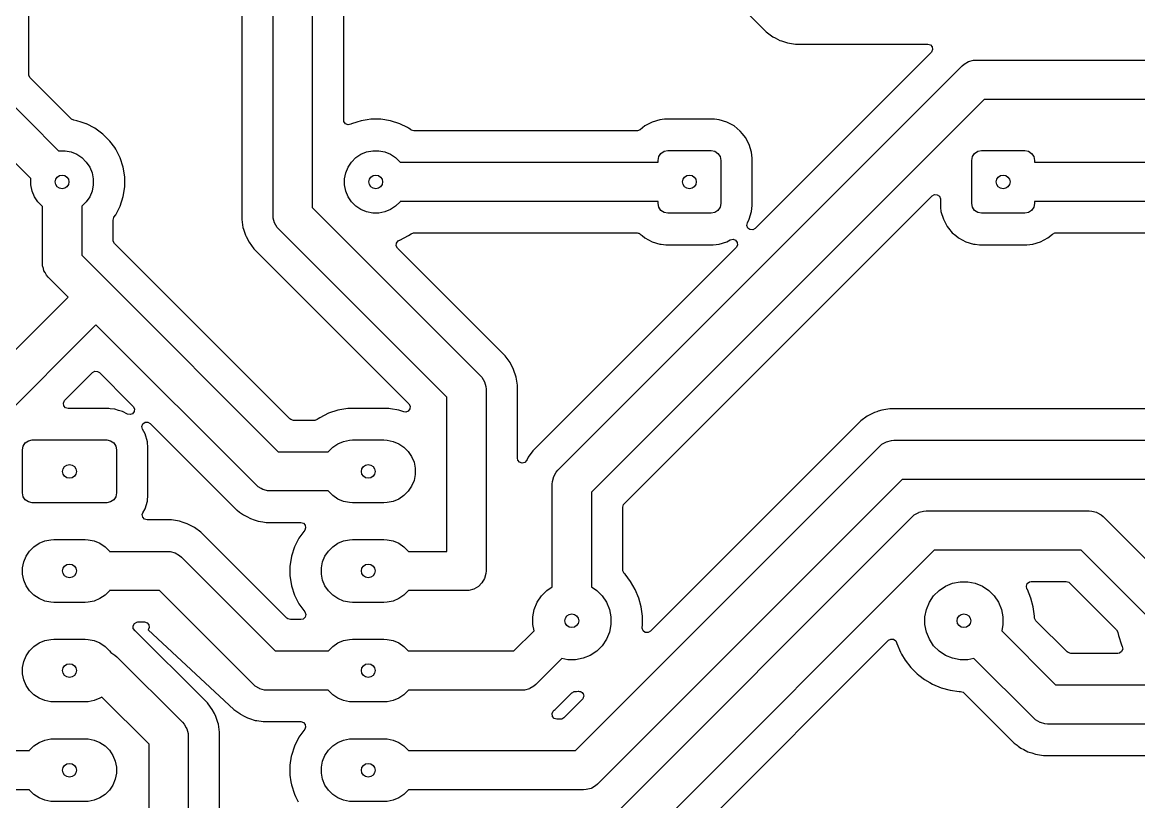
# Model space of a CAD drawing. Extents: x 20 to 124, y -124 to -20.
# Drawn here: x 42.49 to 70.96, y -62.6 to -42.73 of the extents above; entities that cross this region are included whole.
import ezdxf

# ---------------------------------------------------------------- set-up
doc = ezdxf.new("R2010")
doc.units = 0
doc.layers.add('BLACK', color=7, linetype='CONTINUOUS')
doc.layers.add('WHITE', color=7, linetype='CONTINUOUS')

msp = doc.modelspace()

# ---------------------------------------------------------------- linework, layer by layer
at = {"layer": 'BLACK', "linetype": 'CONTINUOUS'}
for p, q in [((48.8816, -47.6527), (48.8816, -39.6775)), ((49.8816, -39.6775), (49.8816, -47.445593)), ((48.0811, -40.602), (48.0811, -47.755051)), ((42.6524, -44.059353), (42.6524, -40.744258)), ((50.6821, -45.215608), (50.6821, -40.75939)), ((59.26859, -40.785275), (61.457781, -42.974466)), ((61.457781, -42.974466), (61.623389, -43.094787)), ((61.623389, -43.094787), (61.683206, -43.125265)), ((61.683206, -43.125265), (61.805781, -43.18772)), ((61.805781, -43.18772), (61.844603, -43.200334)), ((61.844603, -43.200334), (62.000465, -43.250977)), ((62.000465, -43.250977), (62.202648, -43.283)), ((65.666334, -43.494681), (61.175012, -47.986002)), ((62.202648, -43.283), (62.407352, -43.283)), ((62.407352, -43.283), (65.578653, -43.283)), ((65.578653, -43.283), (65.645692, -43.302685)), ((65.645692, -43.302685), (65.691447, -43.355489)), ((65.672366, -43.488203), (65.666334, -43.494681)), ((65.701391, -43.424647), (65.672366, -43.488203)), ((65.691447, -43.355489), (65.701391, -43.424647)), ((56.146447, -54.146647), (66.454347, -43.838747)), ((66.454347, -43.838747), (66.503503, -43.795638)), ((66.503503, -43.795638), (66.503519, -43.795623)), ((66.503519, -43.795623), (66.616558, -43.73036)), ((66.616558, -43.73036), (66.742637, -43.696577)), ((66.742637, -43.696577), (66.742652, -43.696577)), ((66.742652, -43.696577), (66.8079, -43.6923)), ((66.8079, -43.6923), (77.410894, -43.6923)), ((42.655234, -44.085711), (42.6524, -44.059353)), ((42.688719, -44.147034), (42.655234, -44.085711)), ((43.731408, -45.189723), (42.688719, -44.147034)), ((41.8519, -44.442294), (43.412721, -46.003115)), ((67.015006, -44.6923), (57, -54.707306)), ((77.618, -44.6923), (67.015006, -44.6923)), ((42.705615, -46.710221), (40.998347, -45.002953)), ((43.736555, -45.194585), (43.731408, -45.189723)), ((43.799689, -45.224515), (43.736555, -45.194585)), ((43.874783, -45.236409), (43.799689, -45.224515)), ((43.985144, -45.272268), (43.874783, -45.236409)), ((50.688728, -45.255606), (50.6821, -45.215608)), ((50.728985, -45.312712), (50.688728, -45.255606)), ((51.125214, -45.23641), (51.014856, -45.272268)), ((51.278076, -45.212199), (51.125214, -45.23641)), ((51.374038, -45.197), (51.278076, -45.212199)), ((51.625962, -45.197), (51.374038, -45.197)), ((51.874779, -45.236409), (51.625962, -45.197)), ((51.874785, -45.23641), (51.874779, -45.236409)), ((52.114383, -45.31426), (51.874785, -45.23641)), ((58.744067, -45.212199), (58.546043, -45.272269)), ((58.860298, -45.200751), (58.744067, -45.212199)), ((58.898392, -45.197), (58.860298, -45.200751)), ((60.101608, -45.197), (58.898392, -45.197)), ((60.136805, -45.200466), (60.101608, -45.197)), ((60.255934, -45.212199), (60.136805, -45.200466)), ((60.255934, -45.2122), (60.255932, -45.212199)), ((60.255932, -45.212199), (60.255934, -45.212199)), ((60.453954, -45.272268), (60.255934, -45.2122)), ((44.114379, -45.314259), (43.985144, -45.272268)), ((44.11438, -45.314259), (44.114379, -45.314259)), ((44.114381, -45.31426), (44.11438, -45.314259)), ((44.123099, -45.318702), (44.114381, -45.31426)), ((44.338845, -45.42863), (44.123099, -45.318702)), ((44.338847, -45.428631), (44.338845, -45.42863)), ((44.338848, -45.428632), (44.338847, -45.428631)), ((44.542649, -45.576701), (44.338848, -45.428632)), ((50.793725, -45.338989), (50.728985, -45.312712)), ((50.862395, -45.326093), (50.793725, -45.338989)), ((50.885616, -45.314261), (50.862395, -45.326093)), ((50.885618, -45.31426), (50.885616, -45.314261)), ((50.885621, -45.314259), (50.885618, -45.31426)), ((51.014856, -45.272268), (50.885621, -45.314259)), ((52.307339, -45.412577), (52.114383, -45.31426)), ((52.338845, -45.42863), (52.307339, -45.412577)), ((52.400362, -45.473324), (52.338845, -45.42863)), ((52.406199, -45.477315), (52.400362, -45.473324)), ((52.473238, -45.497), (52.406199, -45.477315)), ((58.164206, -45.497), (52.473238, -45.497)), ((58.178561, -45.496166), (58.164206, -45.497)), ((58.242871, -45.468853), (58.178561, -45.496166)), ((58.363546, -45.369817), (58.242871, -45.468853)), ((58.546043, -45.272269), (58.363546, -45.369817)), ((60.63645, -45.369815), (60.453954, -45.272268)), ((60.636453, -45.369817), (60.63645, -45.369815)), ((60.79641, -45.501089), (60.636452, -45.369817)), ((60.636452, -45.369817), (60.636453, -45.369817)), ((60.850759, -45.567315), (60.79641, -45.501089)), ((44.542654, -45.576705), (44.542649, -45.576701)), ((44.720794, -45.754845), (44.542654, -45.576705)), ((44.720798, -45.75485), (44.720794, -45.754845)), ((44.842585, -45.922477), (44.720798, -45.75485)), ((60.927685, -45.66105), (60.850759, -45.567315)), ((61.025232, -45.843546), (60.927685, -45.66105)), ((43.412721, -46.003115), (43.421586, -46.001352)), ((43.421586, -46.001352), (43.578414, -46.001352)), ((43.578414, -46.001352), (43.732228, -46.031948)), ((43.732228, -46.031948), (43.877117, -46.091963)), ((43.877117, -46.091963), (44.007515, -46.179092)), ((44.86887, -45.958655), (44.842585, -45.922477)), ((44.941747, -46.101684), (44.86887, -45.958655)), ((44.983239, -46.183116), (44.941747, -46.101684)), ((50.992485, -46.179092), (51.122883, -46.091963)), ((51.122883, -46.091963), (51.267772, -46.031948)), ((51.267772, -46.031948), (51.421586, -46.001352)), ((51.421586, -46.001352), (51.578414, -46.001352)), ((51.578414, -46.001352), (51.732228, -46.031948)), ((51.732228, -46.031948), (51.877117, -46.091963)), ((51.877117, -46.091963), (52.007515, -46.179092)), ((58.71903, -46.151829), (58.773223, -46.070723)), ((58.773223, -46.070723), (58.854329, -46.01653)), ((58.854329, -46.01653), (58.95, -45.9975)), ((58.95, -45.9975), (60.05, -45.9975)), ((60.05, -45.9975), (60.145671, -46.01653)), ((60.145671, -46.01653), (60.226777, -46.070723)), ((60.226777, -46.070723), (60.28097, -46.151829)), ((61.0853, -46.041566), (61.025232, -45.843546)), ((61.1005, -46.195892), (61.0853, -46.041566)), ((66.71903, -46.151829), (66.773223, -46.070723)), ((66.773223, -46.070723), (66.854329, -46.01653)), ((66.854329, -46.01653), (66.95, -45.9975)), ((66.95, -45.9975), (68.05, -45.9975)), ((68.05, -45.9975), (68.145671, -46.01653)), ((68.145671, -46.01653), (68.226777, -46.070723)), ((68.226777, -46.070723), (68.28097, -46.151829)), ((44.007515, -46.179092), (44.118408, -46.289985)), ((44.118408, -46.289985), (44.205537, -46.420383)), ((44.983239, -46.183118), (44.983239, -46.183116)), ((44.983241, -46.183121), (44.983239, -46.183118)), ((45.06109, -46.422715), (44.983241, -46.183121)), ((50.794463, -46.420383), (50.881592, -46.289985)), ((50.881592, -46.289985), (50.992485, -46.179092)), ((52.007515, -46.179092), (52.118408, -46.289985)), ((52.118408, -46.289985), (52.123429, -46.2975)), ((52.123429, -46.2975), (58.7, -46.2975)), ((58.7, -46.2475), (58.71903, -46.151829)), ((58.7, -46.2975), (58.7, -46.2475)), ((60.28097, -46.151829), (60.3, -46.2475)), ((60.3, -46.2475), (60.3, -47.3475)), ((61.1005, -47.399108), (61.1005, -46.195892)), ((66.7, -46.2475), (66.71903, -46.151829)), ((66.7, -47.3475), (66.7, -46.2475)), ((68.28097, -46.151829), (68.3, -46.2475)), ((68.3, -46.2475), (68.3, -46.2975)), ((68.3, -46.2975), (77.364294, -46.2975)), ((44.205537, -46.420383), (44.265552, -46.565272)), ((44.265552, -46.565272), (44.296148, -46.719086)), ((45.1005, -46.671538), (45.06109, -46.422715)), ((45.1005, -46.923462), (45.1005, -46.671538)), ((50.703852, -46.719086), (50.734448, -46.565272)), ((50.734448, -46.565272), (50.794463, -46.420383)), ((42.703852, -46.719086), (42.705615, -46.710221)), ((42.703852, -46.875914), (42.703852, -46.719086)), ((42.734448, -47.029728), (42.703852, -46.875914)), ((44.296148, -46.875914), (44.265552, -47.029728)), ((44.296148, -46.719086), (44.296148, -46.875914)), ((45.06109, -47.172285), (45.1005, -46.923462)), ((50.703852, -46.875914), (50.703852, -46.719086)), ((50.734448, -47.029728), (50.703852, -46.875914)), ((42.794463, -47.174617), (42.734448, -47.029728)), ((42.881592, -47.305015), (42.794463, -47.174617)), ((44.205537, -47.174617), (44.118408, -47.305015)), ((44.265552, -47.029728), (44.205537, -47.174617)), ((44.983241, -47.411879), (45.06109, -47.172285)), ((50.794463, -47.174617), (50.734448, -47.029728)), ((50.881592, -47.305015), (50.794463, -47.174617)), ((57.836819, -55.002566), (65.687819, -47.151566)), ((65.687819, -47.151566), (65.749142, -47.118081)), ((65.749142, -47.118081), (65.818834, -47.123065)), ((65.818834, -47.123065), (65.874767, -47.164937)), ((65.874767, -47.164937), (65.899184, -47.230401)), ((65.899184, -47.230401), (65.8995, -47.239247)), ((65.8995, -47.239247), (65.8995, -47.399108)), ((42.992485, -47.415908), (42.881592, -47.305015)), ((43, -47.420929), (42.992485, -47.415908)), ((43, -48.8692), (43, -47.420929)), ((44.007515, -47.415908), (44, -47.420929)), ((44, -47.420929), (44, -48.662076)), ((44.118408, -47.305015), (44.007515, -47.415908)), ((44.86887, -47.636345), (44.983241, -47.411879)), ((49.8816, -47.445593), (54.165254, -51.729247)), ((50.992485, -47.415908), (50.881592, -47.305015)), ((51.122883, -47.503037), (50.992485, -47.415908)), ((51.267772, -47.563052), (51.122883, -47.503037)), ((51.877117, -47.503037), (51.732228, -47.563052)), ((52.007515, -47.415908), (51.877117, -47.503037)), ((52.118408, -47.305015), (52.007515, -47.415908)), ((52.123429, -47.2975), (52.118408, -47.305015)), ((58.7, -47.2975), (52.123429, -47.2975)), ((58.7, -47.3475), (58.7, -47.2975)), ((58.71903, -47.443171), (58.7, -47.3475)), ((58.773223, -47.524277), (58.71903, -47.443171)), ((58.854329, -47.57847), (58.773223, -47.524277)), ((60.226777, -47.524277), (60.145671, -47.57847)), ((60.28097, -47.443171), (60.226777, -47.524277)), ((60.3, -47.3475), (60.28097, -47.443171)), ((61.0853, -47.553434), (61.1005, -47.399108)), ((65.8995, -47.399108), (65.904502, -47.449898)), ((65.904502, -47.449898), (65.914699, -47.553432)), ((66.71903, -47.443171), (66.7, -47.3475)), ((66.773223, -47.524277), (66.71903, -47.443171)), ((66.854329, -47.57847), (66.773223, -47.524277)), ((68.226777, -47.524277), (68.145671, -47.57847)), ((68.28097, -47.443171), (68.226777, -47.524277)), ((68.3, -47.3475), (68.28097, -47.443171)), ((77.5714, -47.2975), (68.3, -47.2975)), ((68.3, -47.2975), (68.3, -47.3475)), ((44.8005, -47.770737), (44.820185, -47.703698)), ((44.8005, -48.279104), (44.8005, -47.770737)), ((44.820185, -47.703698), (44.824168, -47.69787)), ((44.824168, -47.69787), (44.86887, -47.636345)), ((48.0811, -47.755051), (48.113122, -47.957233)), ((48.885877, -47.717947), (48.8816, -47.6527)), ((48.885877, -47.717963), (48.885877, -47.717947)), ((48.918542, -47.839869), (48.885877, -47.717963)), ((51.421586, -47.593648), (51.267772, -47.563052)), ((51.578414, -47.593648), (51.421586, -47.593648)), ((51.732228, -47.563052), (51.578414, -47.593648)), ((58.95, -47.5975), (58.854329, -47.57847)), ((60.05, -47.5975), (58.95, -47.5975)), ((60.145671, -47.57847), (60.05, -47.5975)), ((60.977972, -47.839869), (61.025232, -47.751454)), ((61.025232, -47.751454), (61.0853, -47.553434)), ((65.914699, -47.553432), (65.9147, -47.553434)), ((65.9147, -47.553434), (65.974768, -47.751454)), ((65.974768, -47.751454), (66.072315, -47.93395)), ((66.95, -47.5975), (66.854329, -47.57847)), ((68.05, -47.5975), (66.95, -47.5975)), ((68.145671, -47.57847), (68.05, -47.5975)), ((48.113122, -47.957233), (48.113123, -47.957235)), ((48.113123, -47.957235), (48.127902, -48.00272)), ((48.127902, -48.00272), (48.17638, -48.151919)), ((48.91966, -47.844042), (48.918542, -47.839869)), ((48.984923, -47.957081), (48.91966, -47.844042)), ((48.984938, -47.957096), (48.984923, -47.957081)), ((49.028047, -48.006253), (48.984938, -47.957096)), ((53.3117, -52.289906), (49.028047, -48.006253)), ((52.400353, -48.121681), (52.466158, -48.098202)), ((52.466158, -48.098202), (52.473238, -48.098)), ((52.473238, -48.098), (58.164206, -48.098)), ((58.164206, -48.098), (58.188023, -48.104993)), ((58.188023, -48.104993), (58.212679, -48.107867)), ((58.212679, -48.107867), (58.226681, -48.116345)), ((60.963647, -47.907167), (60.977972, -47.839869)), ((60.988064, -47.972631), (60.963647, -47.907167)), ((61.043997, -48.014503), (60.988064, -47.972631)), ((61.113689, -48.019487), (61.043997, -48.014503)), ((61.175012, -47.986002), (61.113689, -48.019487)), ((66.072315, -47.93395), (66.106969, -47.976177)), ((66.106969, -47.976177), (66.203589, -48.09391)), ((66.203589, -48.09391), (66.291882, -48.166369)), ((68.757129, -48.126147), (68.821439, -48.098834)), ((68.821439, -48.098834), (68.835794, -48.098)), ((68.835794, -48.098), (77.673751, -48.098)), ((44.803335, -48.305469), (44.8005, -48.279104)), ((44.836824, -48.36679), (44.803335, -48.305469)), ((45.052727, -48.582669), (44.836824, -48.36679)), ((48.17638, -48.151919), (48.194588, -48.187654)), ((48.194588, -48.187654), (48.269313, -48.334311)), ((48.269313, -48.334311), (48.389634, -48.499919)), ((52.023547, -48.427624), (52.028531, -48.357932)), ((52.028531, -48.357932), (52.070403, -48.301999)), ((52.070403, -48.301999), (52.106399, -48.283334)), ((52.106399, -48.283334), (52.109252, -48.282406)), ((52.109252, -48.282406), (52.114379, -48.280741)), ((52.114379, -48.280741), (52.338845, -48.16637)), ((52.338845, -48.16637), (52.400353, -48.121681)), ((58.226681, -48.116345), (58.231245, -48.117685)), ((58.231245, -48.117685), (58.242871, -48.126147)), ((58.242871, -48.126147), (58.291882, -48.166369)), ((58.291882, -48.166369), (58.36355, -48.225185)), ((58.36355, -48.225185), (58.546046, -48.322732)), ((58.546046, -48.322732), (58.744066, -48.3828)), ((58.744066, -48.3828), (58.744065, -48.3828)), ((58.744065, -48.3828), (58.782647, -48.3866)), ((58.782647, -48.3866), (58.898392, -48.398)), ((58.898392, -48.398), (58.898395, -48.398)), ((58.898395, -48.398), (60.101605, -48.398)), ((60.101605, -48.398), (60.101608, -48.398)), ((60.101608, -48.398), (60.255934, -48.3828)), ((60.255934, -48.3828), (60.453954, -48.322732)), ((60.453954, -48.322732), (60.542369, -48.275472)), ((60.542369, -48.275472), (60.610769, -48.261231)), ((60.610769, -48.261231), (60.676013, -48.28623)), ((60.676013, -48.28623), (60.717384, -48.342535)), ((60.717384, -48.342535), (60.721747, -48.412268)), ((66.291882, -48.166369), (66.36355, -48.225185)), ((66.36355, -48.225185), (66.546046, -48.322732)), ((66.546046, -48.322732), (66.744066, -48.3828)), ((66.744066, -48.3828), (66.744065, -48.3828)), ((66.744065, -48.3828), (66.782647, -48.3866)), ((66.782647, -48.3866), (66.898392, -48.398)), ((66.898392, -48.398), (66.898395, -48.398)), ((66.898395, -48.398), (68.101605, -48.398)), ((68.101605, -48.398), (68.101608, -48.398)), ((68.101608, -48.398), (68.255934, -48.3828)), ((68.255934, -48.3828), (68.453954, -48.322732)), ((68.453954, -48.322732), (68.63645, -48.225185)), ((68.63645, -48.225185), (68.757129, -48.126147)), ((44, -48.662076), (44.717333, -49.379326)), ((45.207525, -48.737449), (45.052727, -48.582669)), ((48.389634, -48.499919), (48.389636, -48.499921)), ((48.389636, -48.499921), (52.343699, -52.453984)), ((52.057032, -48.488947), (52.023547, -48.427624)), ((54.803666, -51.235581), (52.057032, -48.488947)), ((60.688502, -48.472512), (55.508036, -53.652978)), ((60.721747, -48.412268), (60.688502, -48.472512)), ((43.004278, -48.934463), (43, -48.8692)), ((43.00428, -48.934474), (43.004278, -48.934463)), ((43.004281, -48.934492), (43.00428, -48.934474)), ((43.02259, -49.002806), (43.004281, -48.934492)), ((45.207656, -48.73757), (45.207525, -48.737449)), ((45.20791, -48.737824), (45.207656, -48.73757)), ((45.207927, -48.73784), (45.20791, -48.737824)), ((45.211029, -48.740942), (45.207927, -48.73784)), ((45.21103, -48.740943), (45.211029, -48.740942)), ((45.288803, -48.818718), (45.21103, -48.740943)), ((45.355717, -48.885624), (45.288803, -48.818718)), ((45.355738, -48.885653), (45.355717, -48.885624)), ((45.355766, -48.885681), (45.355738, -48.885653)), ((45.355769, -48.885685), (45.355766, -48.885681)), ((45.35925, -48.889166), (45.355769, -48.885685)), ((49.310674, -52.84068), (45.35925, -48.889166)), ((43.03806, -49.060542), (43.02259, -49.002806)), ((43.038067, -49.060555), (43.03806, -49.060542)), ((43.038071, -49.060568), (43.038067, -49.060555)), ((43.066193, -49.10927), (43.038071, -49.060568)), ((43.103323, -49.173581), (43.066193, -49.10927)), ((43.103335, -49.173593), (43.103323, -49.173581)), ((43.103341, -49.173603), (43.103335, -49.173593)), ((43.146467, -49.222774), (43.103341, -49.173603)), ((43.656673, -49.73292), (43.146467, -49.222774)), ((44.717333, -49.379326), (44.717348, -49.379343)), ((44.717348, -49.379343), (44.717357, -49.379351)), ((44.717357, -49.379351), (49.015409, -53.6775)), ((40.791347, -52.598247), (43.656673, -49.73292)), ((44.363796, -50.440009), (41.6449, -53.158906)), ((48.454743, -54.531049), (44.363796, -50.440009)), ((54.923987, -51.40119), (54.803666, -51.235581)), ((55.016921, -51.583581), (54.923987, -51.40119)), ((43.570566, -52.365319), (44.276107, -51.659777)), ((44.276107, -51.659777), (44.33743, -51.626292)), ((44.33743, -51.626292), (44.407121, -51.631276)), ((44.407121, -51.631276), (44.45147, -51.659778)), ((44.45147, -51.659778), (45.227027, -52.435353)), ((54.165254, -51.729247), (54.208369, -51.778411)), ((54.208369, -51.778411), (54.208377, -51.778419)), ((54.208377, -51.778419), (54.27364, -51.891458)), ((55.016922, -51.583584), (55.016921, -51.583581)), ((55.080176, -51.778261), (55.016922, -51.583584)), ((55.080176, -51.778262), (55.080176, -51.778261)), ((55.080177, -51.778266), (55.080176, -51.778262)), ((55.112201, -51.980449), (55.080177, -51.778266)), ((54.27364, -51.891458), (54.27364, -51.891459)), ((54.27364, -51.891459), (54.307423, -52.017537)), ((54.307423, -52.017537), (54.307423, -52.017552)), ((54.307423, -52.017552), (54.3117, -52.0828)), ((54.3117, -52.0828), (54.3117, -56.7175)), ((55.112201, -51.98045), (55.112201, -51.980449)), ((55.112201, -52.190262), (55.112201, -51.98045)), ((43.535509, -52.435353), (43.564534, -52.371797)), ((43.564534, -52.371797), (43.570566, -52.365319)), ((53.3117, -56.2175), (53.3117, -52.289906)), ((55.1122, -52.190287), (55.112201, -52.190262)), ((55.1122, -53.842816), (55.1122, -52.190287)), ((43.545453, -52.504511), (43.535509, -52.435353)), ((43.591208, -52.557315), (43.545453, -52.504511)), ((43.658247, -52.577), (43.591208, -52.557315)), ((44.691605, -52.577), (43.658247, -52.577)), ((44.691608, -52.577), (44.691605, -52.577)), ((44.726805, -52.580466), (44.691608, -52.577)), ((44.845934, -52.592199), (44.726805, -52.580466)), ((44.845934, -52.5922), (44.845932, -52.592199)), ((44.845932, -52.592199), (44.845934, -52.592199)), ((44.942475, -52.621485), (44.845934, -52.5922)), ((45.043958, -52.652269), (44.942475, -52.621485)), ((45.166006, -52.717506), (45.043958, -52.652269)), ((45.227027, -52.435353), (45.312141, -52.520468)), ((45.34064, -52.651483), (45.298768, -52.707416)), ((45.312141, -52.520468), (45.345626, -52.581791)), ((45.345626, -52.581791), (45.34064, -52.651483)), ((50.535214, -52.61641), (50.295616, -52.69426)), ((50.733535, -52.584999), (50.535214, -52.61641)), ((50.784038, -52.577), (50.733535, -52.584999)), ((51.835962, -52.577), (50.784038, -52.577)), ((51.875107, -52.5832), (51.835962, -52.577)), ((52.084788, -52.61641), (51.875107, -52.5832)), ((52.2177, -52.659596), (52.084788, -52.61641)), ((52.264864, -52.665349), (52.2177, -52.659596)), ((52.330328, -52.640932), (52.264864, -52.665349)), ((52.3722, -52.584999), (52.330328, -52.640932)), ((52.343699, -52.453984), (52.377184, -52.515307)), ((52.377184, -52.515307), (52.3722, -52.584999)), ((64.279512, -52.657674), (64.215476, -52.678481)), ((64.312823, -52.646851), (64.279512, -52.657674)), ((64.410163, -52.615223), (64.312823, -52.64685)), ((64.312823, -52.64685), (64.312823, -52.646851)), ((64.555531, -52.592199), (64.410163, -52.615223)), ((64.612348, -52.5832), (64.555531, -52.592199)), ((64.817051, -52.5832), (64.612348, -52.5832)), ((78.998552, -52.5832), (64.817051, -52.5832)), ((45.233304, -52.731832), (45.166006, -52.717506)), ((45.298768, -52.707416), (45.233304, -52.731832)), ((45.560762, -52.967868), (45.617066, -52.926497)), ((45.617066, -52.926497), (45.6868, -52.922135)), ((45.6868, -52.922135), (45.747043, -52.95538)), ((49.331317, -52.857315), (49.310674, -52.84068)), ((49.398356, -52.877), (49.331317, -52.857315)), ((49.936762, -52.877), (49.398356, -52.877)), ((49.943842, -52.876798), (49.936762, -52.877)), ((50.009646, -52.853318), (49.943842, -52.876798)), ((50.032801, -52.836495), (50.009646, -52.853318)), ((50.071154, -52.80863), (50.032801, -52.836495)), ((50.295616, -52.69426), (50.071154, -52.80863)), ((63.867478, -52.891736), (58.50525, -58.253963)), ((64.033088, -52.771413), (63.867478, -52.891736)), ((64.137263, -52.718334), (64.033088, -52.771413)), ((64.215476, -52.678481), (64.137263, -52.718334)), ((45.535762, -53.033112), (45.560762, -52.967868)), ((45.550003, -53.101513), (45.535762, -53.033112)), ((45.615232, -53.223546), (45.550003, -53.101513)), ((45.6753, -53.421566), (45.615232, -53.223546)), ((45.747043, -52.95538), (47.189478, -54.397848)), ((42.50903, -53.531829), (42.563223, -53.450723)), ((42.563223, -53.450723), (42.644329, -53.39653)), ((42.644329, -53.39653), (42.74, -53.3775)), ((42.74, -53.3775), (44.64, -53.3775)), ((44.64, -53.3775), (44.735671, -53.39653)), ((44.735671, -53.39653), (44.816777, -53.450723)), ((44.816777, -53.450723), (44.87097, -53.531829)), ((45.6905, -53.575892), (45.6753, -53.421566)), ((50.402485, -53.559092), (50.532883, -53.471963)), ((50.532883, -53.471963), (50.677772, -53.411948)), ((50.677772, -53.411948), (50.831586, -53.381352)), ((50.831586, -53.381352), (50.91, -53.3775)), ((50.91, -53.3775), (51.71, -53.3775)), ((51.71, -53.3775), (51.788414, -53.381352)), ((51.788414, -53.381352), (51.942228, -53.411948)), ((51.942228, -53.411948), (52.087117, -53.471963)), ((52.087117, -53.471963), (52.217515, -53.559092)), ((64.361146, -53.530147), (64.41031, -53.487031)), ((64.41031, -53.487031), (64.410319, -53.487023)), ((64.410319, -53.487023), (64.523358, -53.42176)), ((64.523358, -53.42176), (64.524082, -53.421566)), ((64.524082, -53.421566), (64.649437, -53.387977)), ((64.649437, -53.387977), (64.649452, -53.387977)), ((64.649452, -53.387977), (64.7147, -53.3837)), ((64.7147, -53.3837), (78.8962, -53.3837)), ((42.49, -53.6275), (42.50903, -53.531829)), ((42.49, -54.7275), (42.49, -53.6275)), ((44.87097, -53.531829), (44.89, -53.6275)), ((44.89, -53.6275), (44.89, -54.7275)), ((45.6905, -54.779108), (45.6905, -53.575892)), ((49.015409, -53.6775), (50.286571, -53.6775)), ((50.286571, -53.6775), (50.291592, -53.669985)), ((50.291592, -53.669985), (50.402485, -53.559092)), ((52.217515, -53.559092), (52.328408, -53.669985)), ((52.328408, -53.669985), (52.415537, -53.800383)), ((52.415537, -53.800383), (52.475552, -53.945272)), ((55.508036, -53.652978), (55.387716, -53.818584)), ((56.593794, -61.2975), (64.361146, -53.530147)), ((52.475552, -53.945272), (52.506148, -54.099086)), ((55.121302, -53.889448), (55.1122, -53.842816)), ((55.164753, -53.944164), (55.121302, -53.889448)), ((55.230888, -53.966702), (55.164753, -53.944164)), ((55.298709, -53.949908), (55.230888, -53.966702)), ((55.346684, -53.899112), (55.298709, -53.949908)), ((55.360006, -53.872967), (55.346684, -53.899112)), ((55.360007, -53.872966), (55.360006, -53.872967)), ((55.387714, -53.818587), (55.360007, -53.872966)), ((55.387716, -53.818584), (55.387714, -53.818587)), ((52.506148, -54.255914), (52.475552, -54.409728)), ((52.506148, -54.099086), (52.506148, -54.255914)), ((56.004277, -54.434937), (56.03806, -54.308858)), ((56.03806, -54.308858), (56.103323, -54.195819)), ((56.103323, -54.195819), (56.103338, -54.195803)), ((56.103338, -54.195803), (56.146447, -54.146647)), ((47.189478, -54.397848), (47.794182, -55.002566)), ((48.503915, -54.574173), (48.454743, -54.531049)), ((48.503919, -54.574177), (48.503915, -54.574173)), ((48.578061, -54.616983), (48.503919, -54.574177)), ((48.616953, -54.639438), (48.578061, -54.616983)), ((48.616955, -54.639438), (48.616953, -54.639438)), ((48.616958, -54.63944), (48.616955, -54.639438)), ((48.653659, -54.649273), (48.616958, -54.63944)), ((48.743031, -54.673222), (48.653659, -54.649273)), ((52.415537, -54.554617), (52.328408, -54.685015)), ((52.475552, -54.409728), (52.415537, -54.554617)), ((56, -54.5002), (56.004277, -54.434952)), ((56, -57.124691), (56, -54.5002)), ((56.004277, -54.434952), (56.004277, -54.434937)), ((64.921807, -54.3837), (57.154453, -62.151053)), ((78.689094, -54.3837), (64.921807, -54.3837)), ((42.50903, -54.823171), (42.49, -54.7275)), ((42.563223, -54.904277), (42.50903, -54.823171)), ((42.644329, -54.95847), (42.563223, -54.904277)), ((44.816777, -54.904277), (44.735671, -54.95847)), ((44.87097, -54.823171), (44.816777, -54.904277)), ((44.89, -54.7275), (44.87097, -54.823171)), ((45.615232, -55.131454), (45.6753, -54.933434)), ((45.6753, -54.933434), (45.6905, -54.779108)), ((48.743037, -54.673222), (48.743031, -54.673222)), ((48.8083, -54.6775), (48.743037, -54.673222)), ((50.286571, -54.6775), (48.8083, -54.6775)), ((50.291592, -54.685015), (50.286571, -54.6775)), ((50.402485, -54.795908), (50.291592, -54.685015)), ((50.532883, -54.883037), (50.402485, -54.795908)), ((50.677772, -54.943052), (50.532883, -54.883037)), ((50.831586, -54.973648), (50.677772, -54.943052)), ((51.942228, -54.943052), (51.788414, -54.973648)), ((52.087117, -54.883037), (51.942228, -54.943052)), ((52.217515, -54.795908), (52.087117, -54.883037)), ((52.328408, -54.685015), (52.217515, -54.795908)), ((57, -54.707306), (57, -57.124691)), ((42.74, -54.9775), (42.644329, -54.95847)), ((44.64, -54.9775), (42.74, -54.9775)), ((44.735671, -54.95847), (44.64, -54.9775)), ((45.560128, -55.234547), (45.61523, -55.131458)), ((45.61523, -55.131457), (45.615232, -55.131454)), ((45.61523, -55.131458), (45.61523, -55.131457)), ((47.794182, -55.002566), (47.81633, -55.024714)), ((47.81633, -55.024714), (47.816334, -55.024719)), ((47.816334, -55.024719), (47.872426, -55.080811)), ((47.872426, -55.080811), (47.923068, -55.131454)), ((47.923068, -55.131454), (47.961076, -55.169463)), ((47.961076, -55.169463), (47.961092, -55.169477)), ((47.961092, -55.169477), (47.96142, -55.169713)), ((47.96142, -55.169713), (48.029126, -55.218904)), ((48.029126, -55.218904), (48.029127, -55.218904)), ((48.029127, -55.218904), (48.126677, -55.289779)), ((50.91, -54.9775), (50.831586, -54.973648)), ((51.71, -54.9775), (50.91, -54.9775)), ((51.788414, -54.973648), (51.71, -54.9775)), ((57.8005, -55.090247), (57.820185, -55.023208)), ((57.8005, -56.690346), (57.8005, -55.090247)), ((57.820185, -55.023208), (57.836819, -55.002566)), ((65.233719, -55.288723), (65.346758, -55.22346)), ((65.346758, -55.22346), (65.357734, -55.220519)), ((65.357734, -55.220519), (65.472837, -55.189677)), ((65.472837, -55.189677), (65.472852, -55.189677)), ((65.472852, -55.189677), (65.5381, -55.1854)), ((65.5381, -55.1854), (69.6979, -55.1854)), ((69.6979, -55.1854), (69.763148, -55.189677)), ((69.763148, -55.189677), (69.763163, -55.189677)), ((69.763163, -55.189677), (69.878266, -55.220519)), ((69.878266, -55.220519), (69.889242, -55.22346)), ((69.889242, -55.22346), (70.002281, -55.288723)), ((45.546748, -55.275353), (45.560128, -55.234547)), ((45.556692, -55.344511), (45.546748, -55.275353)), ((45.602447, -55.397315), (45.556692, -55.344511)), ((45.669486, -55.417), (45.602447, -55.397315)), ((46.294051, -55.417), (45.669486, -55.417)), ((46.294052, -55.417), (46.294051, -55.417)), ((46.34092, -55.424423), (46.294052, -55.417)), ((46.496232, -55.449022), (46.34092, -55.424423)), ((46.496235, -55.449023), (46.496232, -55.449022)), ((46.585413, -55.477999), (46.496235, -55.449023)), ((46.690919, -55.51228), (46.585413, -55.477999)), ((46.69092, -55.51228), (46.690919, -55.51228)), ((46.690921, -55.512281), (46.69092, -55.51228)), ((46.757821, -55.546368), (46.690921, -55.512281)), ((48.126677, -55.289779), (48.126679, -55.28978)), ((48.126679, -55.28978), (48.126682, -55.289782)), ((48.126682, -55.289782), (48.126694, -55.28979)), ((48.126694, -55.28979), (48.126871, -55.289879)), ((48.126871, -55.289879), (48.21034, -55.332408)), ((48.21034, -55.332408), (48.210342, -55.33241)), ((48.210342, -55.33241), (48.305276, -55.380783)), ((48.305276, -55.380783), (48.309068, -55.382715)), ((48.309068, -55.382715), (48.309072, -55.382716)), ((48.309072, -55.382716), (48.309077, -55.382717)), ((48.309077, -55.382717), (48.309081, -55.38272)), ((48.309081, -55.38272), (48.400642, -55.412469)), ((48.400642, -55.412469), (48.499904, -55.444723)), ((48.499904, -55.444723), (48.502509, -55.445666)), ((48.502509, -55.445666), (48.503293, -55.445901)), ((48.503293, -55.445901), (48.503761, -55.445975)), ((48.503761, -55.445975), (48.503766, -55.445977)), ((48.503766, -55.445977), (48.619313, -55.464278)), ((48.619313, -55.464278), (48.705934, -55.477999)), ((48.705934, -55.477999), (48.705941, -55.477999)), ((48.705941, -55.477999), (48.705948, -55.478)), ((48.705948, -55.478), (48.706392, -55.478)), ((48.706392, -55.478), (48.808285, -55.478)), ((48.808285, -55.478), (48.910637, -55.478001)), ((48.910637, -55.478001), (48.910643, -55.478)), ((48.910643, -55.478), (49.588858, -55.478)), ((49.588858, -55.478), (49.655897, -55.497685)), ((49.655897, -55.497685), (49.701652, -55.550489)), ((56.997847, -63.518547), (65.184546, -55.331847)), ((65.184546, -55.331847), (65.23371, -55.288731)), ((65.23371, -55.288731), (65.233719, -55.288723)), ((70.002281, -55.288723), (70.002296, -55.288738)), ((70.002296, -55.288738), (70.051453, -55.331847)), ((70.051453, -55.331847), (71.912721, -57.193115)), ((46.757824, -55.54637), (46.757821, -55.546368)), ((46.873311, -55.605213), (46.757824, -55.54637)), ((47.038919, -55.725534), (46.873311, -55.605213)), ((47.038921, -55.725536), (47.038919, -55.725534)), ((49.234066, -57.920681), (47.038921, -55.725536)), ((49.689176, -55.674885), (49.541132, -55.878651)), ((49.711596, -55.619647), (49.689176, -55.674885)), ((49.701652, -55.550489), (49.711596, -55.619647)), ((42.782485, -56.099092), (42.912883, -56.011963)), ((42.912883, -56.011963), (43.057772, -55.951948)), ((43.057772, -55.951948), (43.211586, -55.921352)), ((43.211586, -55.921352), (43.29, -55.9175)), ((43.29, -55.9175), (44.09, -55.9175)), ((44.09, -55.9175), (44.168414, -55.921352)), ((44.168414, -55.921352), (44.322228, -55.951948)), ((44.322228, -55.951948), (44.467117, -56.011963)), ((44.467117, -56.011963), (44.597515, -56.099092)), ((49.541132, -55.878651), (49.42676, -56.103116)), ((50.402485, -56.099092), (50.532883, -56.011963)), ((50.532883, -56.011963), (50.677772, -55.951948)), ((50.677772, -55.951948), (50.831586, -55.921352)), ((50.831586, -55.921352), (50.91, -55.9175)), ((50.91, -55.9175), (51.71, -55.9175)), ((51.71, -55.9175), (51.788414, -55.921352)), ((51.788414, -55.921352), (51.942228, -55.951948)), ((51.942228, -55.951948), (52.087117, -56.011963)), ((52.087117, -56.011963), (52.217515, -56.099092)), ((42.524448, -56.485272), (42.584463, -56.340383)), ((42.584463, -56.340383), (42.671592, -56.209985)), ((42.671592, -56.209985), (42.782485, -56.099092)), ((44.597515, -56.099092), (44.708408, -56.209985)), ((44.708408, -56.209985), (44.713429, -56.2175)), ((44.713429, -56.2175), (46.1917, -56.2175)), ((46.1917, -56.2175), (46.256948, -56.221777)), ((46.256948, -56.221777), (46.256963, -56.221777)), ((46.256963, -56.221777), (46.383042, -56.25556)), ((46.383042, -56.25556), (46.496081, -56.320823)), ((46.496081, -56.320823), (46.496096, -56.320838)), ((46.496096, -56.320838), (46.545253, -56.363947)), ((46.545253, -56.363947), (48.938807, -58.7575)), ((49.34891, -56.342714), (49.315913, -56.551049)), ((49.42676, -56.103116), (49.34891, -56.342714)), ((50.144448, -56.485272), (50.204463, -56.340383)), ((50.204463, -56.340383), (50.291592, -56.209985)), ((50.291592, -56.209985), (50.402485, -56.099092)), ((52.217515, -56.099092), (52.328408, -56.209985)), ((52.328408, -56.209985), (52.333429, -56.2175)), ((52.333429, -56.2175), (53.3117, -56.2175)), ((65.745207, -56.1854), (57.8514, -64.079206)), ((69.490794, -56.1854), (65.745207, -56.1854)), ((71.205615, -57.900221), (69.490794, -56.1854)), ((42.493852, -56.639086), (42.524448, -56.485272)), ((42.493852, -56.795914), (42.493852, -56.639086)), ((49.315913, -56.551049), (49.3095, -56.591538)), ((49.3095, -56.591538), (49.3095, -56.843462)), ((50.113852, -56.639086), (50.144448, -56.485272)), ((50.113852, -56.795914), (50.113852, -56.639086)), ((42.524448, -56.949728), (42.493852, -56.795914)), ((49.3095, -56.843462), (49.331925, -56.985045)), ((50.144448, -56.949728), (50.113852, -56.795914)), ((54.27364, -56.908842), (54.208377, -57.021881)), ((54.307422, -56.782763), (54.27364, -56.908842)), ((54.3117, -56.7175), (54.307422, -56.782763)), ((57.803334, -56.716704), (57.8005, -56.690346)), ((57.836819, -56.778027), (57.803334, -56.716704)), ((57.856587, -56.797795), (57.836819, -56.778027)), ((57.856592, -56.797801), (57.856587, -56.797795)), ((58.000273, -56.98505), (57.856592, -56.797801)), ((42.584463, -57.094617), (42.524448, -56.949728)), ((42.671592, -57.225015), (42.584463, -57.094617)), ((44.713429, -57.2175), (44.708408, -57.225015)), ((45.984594, -57.2175), (44.713429, -57.2175)), ((48.378146, -59.611053), (45.984594, -57.2175)), ((49.331925, -56.985045), (49.34891, -57.092285)), ((49.34891, -57.092285), (49.42676, -57.331883)), ((50.204463, -57.094617), (50.144448, -56.949728)), ((50.291592, -57.225015), (50.204463, -57.094617)), ((52.333429, -57.2175), (52.328408, -57.225015)), ((53.8117, -57.2175), (52.333429, -57.2175)), ((53.876963, -57.213222), (53.8117, -57.2175)), ((54.003042, -57.17944), (53.876963, -57.213222)), ((54.116081, -57.114177), (54.003042, -57.17944)), ((54.208377, -57.021881), (54.116081, -57.114177)), ((55.72699, -57.353107), (55.865607, -57.21449)), ((55.865607, -57.21449), (56, -57.124691)), ((57, -57.124691), (57.134393, -57.21449)), ((57.134393, -57.21449), (57.27301, -57.353107)), ((58.058495, -57.085894), (58.000273, -56.98505)), ((58.11828, -57.189443), (58.058495, -57.085894)), ((58.118282, -57.189447), (58.11828, -57.189443)), ((58.118284, -57.189451), (58.118282, -57.189447)), ((58.208606, -57.407507), (58.118284, -57.189451)), ((65.72699, -57.353107), (65.865607, -57.21449)), ((65.865607, -57.21449), (66.028603, -57.105579)), ((66.028603, -57.105579), (66.209715, -57.03056)), ((66.209715, -57.03056), (66.401983, -56.992315)), ((66.401983, -56.992315), (66.598017, -56.992315)), ((66.598017, -56.992315), (66.790285, -57.03056)), ((66.790285, -57.03056), (66.971397, -57.105579)), ((66.971397, -57.105579), (67.134393, -57.21449)), ((67.134393, -57.21449), (67.27301, -57.353107)), ((68.091678, -57.104), (68.114531, -57.037973)), ((68.108151, -57.1719), (68.091678, -57.104)), ((68.118279, -57.189443), (68.108151, -57.1719)), ((68.114531, -57.037973), (68.169452, -56.994782)), ((68.118284, -57.189451), (68.118279, -57.189443)), ((68.208606, -57.407507), (68.118284, -57.189451)), ((68.169452, -56.994782), (68.215538, -56.9859)), ((68.215538, -56.9859), (69.107853, -56.9859)), ((69.107853, -56.9859), (69.174892, -57.005585)), ((69.174892, -57.005585), (69.195534, -57.022219)), ((69.195534, -57.022219), (70.392223, -58.218908)), ((42.782485, -57.335908), (42.671592, -57.225015)), ((42.912883, -57.423037), (42.782485, -57.335908)), ((43.057772, -57.483052), (42.912883, -57.423037)), ((43.211586, -57.513648), (43.057772, -57.483052)), ((44.322228, -57.483052), (44.168414, -57.513648)), ((44.467117, -57.423037), (44.322228, -57.483052)), ((44.597515, -57.335908), (44.467117, -57.423037)), ((44.708408, -57.225015), (44.597515, -57.335908)), ((49.42676, -57.331883), (49.541132, -57.556348)), ((50.402485, -57.335908), (50.291592, -57.225015)), ((50.532883, -57.423037), (50.402485, -57.335908)), ((50.677772, -57.483052), (50.532883, -57.423037)), ((50.831586, -57.513648), (50.677772, -57.483052)), ((51.942228, -57.483052), (51.788414, -57.513648)), ((52.087117, -57.423037), (51.942228, -57.483052)), ((52.217515, -57.335908), (52.087117, -57.423037)), ((52.328408, -57.225015), (52.217515, -57.335908)), ((55.618079, -57.516103), (55.72699, -57.353107)), ((57.27301, -57.353107), (57.381921, -57.516103)), ((58.269693, -57.635486), (58.208606, -57.407507)), ((65.618079, -57.516103), (65.72699, -57.353107)), ((67.27301, -57.353107), (67.381921, -57.516103)), ((68.269693, -57.635486), (68.208606, -57.407507)), ((43.29, -57.5175), (43.211586, -57.513648)), ((44.09, -57.5175), (43.29, -57.5175)), ((44.168414, -57.513648), (44.09, -57.5175)), ((49.541132, -57.556348), (49.689176, -57.760115)), ((49.689176, -57.760115), (49.712656, -57.825921)), ((50.91, -57.5175), (50.831586, -57.513648)), ((51.71, -57.5175), (50.91, -57.5175)), ((51.788414, -57.513648), (51.71, -57.5175)), ((55.504815, -57.889483), (55.54306, -57.697215)), ((55.54306, -57.697215), (55.618079, -57.516103)), ((57.381921, -57.516103), (57.45694, -57.697215)), ((57.45694, -57.697215), (57.495185, -57.889483)), ((58.3005, -57.869489), (58.269693, -57.635486)), ((65.504815, -57.889483), (65.54306, -57.697215)), ((65.54306, -57.697215), (65.618079, -57.516103)), ((67.381921, -57.516103), (67.45694, -57.697215)), ((67.45694, -57.697215), (67.495185, -57.889483)), ((68.3005, -57.869489), (68.269693, -57.635486)), ((45.31152, -58.117375), (45.344126, -58.05558)), ((45.344126, -58.05558), (45.404964, -58.021223)), ((45.404964, -58.021223), (45.43305, -58.018)), ((45.43305, -58.018), (45.601653, -58.018)), ((45.601653, -58.018), (45.668692, -58.037685)), ((45.668692, -58.037685), (45.714447, -58.090489)), ((49.254708, -57.937315), (49.234066, -57.920681)), ((49.321747, -57.957), (49.254708, -57.937315)), ((49.588858, -57.957), (49.321747, -57.957)), ((49.646724, -57.94267), (49.588858, -57.957)), ((49.69683, -57.893975), (49.646724, -57.94267)), ((49.712656, -57.825921), (49.69683, -57.893975)), ((55.504815, -58.085517), (55.504815, -57.889483)), ((57.495185, -57.889483), (57.495185, -58.085517)), ((58.3005, -58.105511), (58.3005, -57.869489)), ((65.504815, -58.085517), (65.504815, -57.889483)), ((67.495185, -57.889483), (67.495185, -58.085517)), ((68.3005, -57.869495), (68.3005, -57.869489)), ((68.3005, -57.897453), (68.3005, -57.869495)), ((68.303334, -57.923811), (68.3005, -57.897453)), ((68.336819, -57.985134), (68.303334, -57.923811)), ((69.134465, -58.782781), (68.336819, -57.985134)), ((45.317499, -58.186988), (45.31152, -58.117375)), ((45.360165, -58.242318), (45.317499, -58.186988)), ((45.392115, -58.265531), (45.360165, -58.242318)), ((45.392121, -58.265536), (45.392115, -58.265531)), ((47.061392, -59.934808), (45.392121, -58.265536)), ((45.724391, -58.159647), (45.697547, -58.218426)), ((45.697547, -58.218426), (47.882744, -60.247982)), ((45.714447, -58.090489), (45.724391, -58.159647)), ((55.022894, -58.7575), (55.536348, -58.244044)), ((55.536348, -58.244044), (55.504815, -58.085517)), ((57.45694, -58.277785), (57.381921, -58.458897)), ((57.495185, -58.085517), (57.45694, -58.277785)), ((58.293885, -58.175128), (58.29463, -58.150096)), ((58.318302, -58.240592), (58.293885, -58.175128)), ((58.29463, -58.150096), (58.300499, -58.105518)), ((58.300499, -58.105518), (58.3005, -58.105511)), ((58.374235, -58.282464), (58.318302, -58.240592)), ((58.443927, -58.287448), (58.374235, -58.282464)), ((58.50525, -58.253963), (58.443927, -58.287448)), ((65.54306, -58.277785), (65.504815, -58.085517)), ((65.618079, -58.458897), (65.54306, -58.277785)), ((67.495185, -58.085517), (67.463651, -58.244045)), ((67.463651, -58.244045), (68.839207, -59.6196)), ((70.392223, -58.218908), (70.425708, -58.280231)), ((70.425708, -58.280231), (70.427015, -58.287189)), ((70.427015, -58.287189), (70.438909, -58.362283)), ((70.438909, -58.362283), (70.43891, -58.362285)), ((70.43891, -58.362285), (70.516053, -58.599707)), ((42.671592, -58.749985), (42.782485, -58.639092)), ((42.782485, -58.639092), (42.912883, -58.551963)), ((42.912883, -58.551963), (43.057772, -58.491948)), ((43.057772, -58.491948), (43.211586, -58.461352)), ((43.211586, -58.461352), (43.29, -58.4575)), ((43.29, -58.4575), (44.09, -58.4575)), ((44.09, -58.4575), (44.168414, -58.461352)), ((44.168414, -58.461352), (44.322228, -58.491948)), ((44.322228, -58.491948), (44.467117, -58.551963)), ((44.467117, -58.551963), (44.597515, -58.639092)), ((44.597515, -58.639092), (44.708408, -58.749985)), ((50.291592, -58.749985), (50.402485, -58.639092)), ((50.402485, -58.639092), (50.532883, -58.551963)), ((50.532883, -58.551963), (50.677772, -58.491948)), ((50.677772, -58.491948), (50.831586, -58.461352)), ((50.831586, -58.461352), (50.91, -58.4575)), ((50.91, -58.4575), (51.71, -58.4575)), ((51.71, -58.4575), (51.788414, -58.461352)), ((51.788414, -58.461352), (51.942228, -58.491948)), ((51.942228, -58.491948), (52.087117, -58.551963)), ((52.087117, -58.551963), (52.217515, -58.639092)), ((52.217515, -58.639092), (52.328408, -58.749985)), ((57.27301, -58.621893), (57.134393, -58.76051)), ((57.381921, -58.458897), (57.27301, -58.621893)), ((58.688214, -64.37447), (64.576932, -58.485751)), ((64.576932, -58.485751), (64.638253, -58.452268)), ((64.638253, -58.452268), (64.707945, -58.457252)), ((64.707945, -58.457252), (64.763878, -58.499124)), ((64.763878, -58.499124), (64.784385, -58.541338)), ((64.784385, -58.541338), (64.791392, -58.567489)), ((64.791392, -58.567489), (64.881714, -58.785545)), ((65.72699, -58.621893), (65.618079, -58.458897)), ((65.865607, -58.76051), (65.72699, -58.621893)), ((70.516053, -58.599707), (70.516761, -58.601884)), ((70.516761, -58.601884), (70.535573, -58.638806)), ((70.535573, -58.638806), (70.548469, -58.707476)), ((42.524448, -59.025272), (42.584463, -58.880383)), ((42.584463, -58.880383), (42.671592, -58.749985)), ((44.708408, -58.749985), (44.740504, -58.79802)), ((44.740504, -58.79802), (44.849281, -58.860823)), ((44.849281, -58.860823), (44.849296, -58.860838)), ((44.849296, -58.860838), (44.898453, -58.903947)), ((44.898453, -58.903947), (46.570854, -60.576347)), ((48.938807, -58.7575), (50.286571, -58.7575)), ((50.286571, -58.7575), (50.291592, -58.749985)), ((52.328408, -58.749985), (52.333429, -58.7575)), ((52.333429, -58.7575), (55.022894, -58.7575)), ((56.971397, -58.869421), (56.790285, -58.94444)), ((57.134393, -58.76051), (56.971397, -58.869421)), ((64.881714, -58.785545), (64.881719, -58.785556)), ((64.881719, -58.785556), (64.911261, -58.836723)), ((64.911261, -58.836723), (64.999727, -58.98995)), ((66.028603, -58.869421), (65.865607, -58.76051)), ((66.209715, -58.94444), (66.028603, -58.869421)), ((69.155107, -58.799415), (69.134465, -58.782781)), ((69.222146, -58.8191), (69.155107, -58.799415)), ((70.425088, -58.8191), (69.222146, -58.8191)), ((70.465085, -58.812472), (70.425088, -58.8191)), ((70.522192, -58.772216), (70.465085, -58.812472)), ((70.548469, -58.707476), (70.522192, -58.772216)), ((42.493852, -59.179086), (42.524448, -59.025272)), ((42.493852, -59.335914), (42.493852, -59.179086)), ((56.243455, -58.951151), (55.583553, -59.611053)), ((56.401983, -58.982685), (56.243455, -58.951151)), ((56.598017, -58.982685), (56.401983, -58.982685)), ((56.790285, -58.94444), (56.598017, -58.982685)), ((64.999727, -58.98995), (64.999729, -58.989953)), ((64.999729, -58.989953), (64.99973, -58.989954)), ((64.99973, -58.989954), (65.143406, -59.177197)), ((65.143406, -59.177197), (65.143412, -59.177204)), ((65.143412, -59.177204), (65.310295, -59.344087)), ((66.401983, -58.982685), (66.209715, -58.94444)), ((66.598017, -58.982685), (66.401983, -58.982685)), ((66.756545, -58.951151), (66.598017, -58.982685)), ((68.278547, -60.473154), (66.756545, -58.951151)), ((42.524448, -59.489728), (42.493852, -59.335914)), ((42.584463, -59.634617), (42.524448, -59.489728)), ((65.310295, -59.344087), (65.310302, -59.344093)), ((65.310302, -59.344093), (65.350208, -59.374714)), ((65.350208, -59.374714), (65.49755, -59.487773)), ((65.49755, -59.487773), (65.628918, -59.563618)), ((42.671592, -59.765015), (42.584463, -59.634617)), ((42.782485, -59.875908), (42.671592, -59.765015)), ((48.42731, -59.654168), (48.378146, -59.611053)), ((48.427319, -59.654177), (48.42731, -59.654168)), ((48.532988, -59.715185), (48.427319, -59.654177)), ((48.540358, -59.71944), (48.532988, -59.715185)), ((48.666437, -59.753223), (48.540358, -59.71944)), ((48.666452, -59.753223), (48.666437, -59.753223)), ((48.7317, -59.7575), (48.666452, -59.753223)), ((50.286571, -59.7575), (48.7317, -59.7575)), ((50.291592, -59.765015), (50.286571, -59.7575)), ((50.402485, -59.875908), (50.291592, -59.765015)), ((52.328408, -59.765015), (52.217515, -59.875908)), ((52.333429, -59.7575), (52.328408, -59.765015)), ((55.23, -59.7575), (52.333429, -59.7575)), ((55.295248, -59.753223), (55.23, -59.7575)), ((55.295263, -59.753223), (55.295248, -59.753223)), ((55.421342, -59.71944), (55.295263, -59.753223)), ((55.428712, -59.715185), (55.421342, -59.71944)), ((55.534381, -59.654177), (55.428712, -59.715185)), ((55.534396, -59.654161), (55.534381, -59.654177)), ((55.583553, -59.611053), (55.534396, -59.654161)), ((56.618011, -59.788), (56.665848, -59.781702)), ((56.665848, -59.781702), (56.669127, -59.781446)), ((56.669127, -59.781446), (56.700221, -59.787996)), ((65.628918, -59.563618), (65.701943, -59.60578)), ((65.701943, -59.60578), (65.701948, -59.605782)), ((65.701948, -59.605782), (65.701951, -59.605784)), ((65.701951, -59.605784), (65.920007, -59.696106)), ((65.920007, -59.696106), (66.147986, -59.757193)), ((66.147986, -59.757193), (66.381989, -59.788)), ((68.839207, -59.6196), (73.5974, -59.6196)), ((42.912883, -59.963037), (42.782485, -59.875908)), ((43.057772, -60.023052), (42.912883, -59.963037)), ((43.211586, -60.053648), (43.057772, -60.023052)), ((43.29, -60.0575), (43.211586, -60.053648)), ((44.09, -60.0575), (43.29, -60.0575)), ((44.168414, -60.053648), (44.09, -60.0575)), ((44.322228, -60.023052), (44.168414, -60.053648)), ((44.467117, -59.963037), (44.322228, -60.023052)), ((44.512803, -59.93251), (44.467117, -59.963037)), ((45.7173, -61.137006), (44.512803, -59.93251)), ((47.061423, -59.934837), (47.061392, -59.934808)), ((47.209261, -60.082675), (47.061423, -59.934837)), ((50.532883, -59.963037), (50.402485, -59.875908)), ((50.677772, -60.023052), (50.532883, -59.963037)), ((50.831586, -60.053648), (50.677772, -60.023052)), ((50.91, -60.0575), (50.831586, -60.053648)), ((51.71, -60.0575), (50.91, -60.0575)), ((51.788414, -60.053648), (51.71, -60.0575)), ((51.942228, -60.023052), (51.788414, -60.053648)), ((52.087117, -59.963037), (51.942228, -60.023052)), ((52.217515, -59.875908), (52.087117, -59.963037)), ((56.077219, -60.249466), (56.502366, -59.824319)), ((56.766464, -59.99275), (56.298534, -60.460681)), ((56.502366, -59.824319), (56.525212, -59.811843)), ((56.525212, -59.811843), (56.545953, -59.796105)), ((56.545953, -59.796105), (56.558137, -59.793865)), ((56.558137, -59.793865), (56.563689, -59.790834)), ((56.563689, -59.790834), (56.580391, -59.788377)), ((56.580391, -59.788377), (56.585218, -59.788)), ((56.585218, -59.788), (56.618011, -59.788)), ((56.700221, -59.787996), (56.731632, -59.792895)), ((56.731632, -59.792895), (56.734172, -59.795149)), ((56.734172, -59.795149), (56.737496, -59.79585)), ((56.737496, -59.79585), (56.760119, -59.818179)), ((56.760119, -59.818179), (56.783888, -59.839275)), ((56.776875, -59.979987), (56.766464, -59.99275)), ((56.778535, -59.978728), (56.776875, -59.979987)), ((56.779048, -59.977323), (56.778535, -59.978728)), ((56.782294, -59.973345), (56.779048, -59.977323)), ((56.791611, -59.942954), (56.782294, -59.973345)), ((56.783888, -59.839275), (56.784805, -59.842544)), ((56.784805, -59.842544), (56.787224, -59.844931)), ((56.787224, -59.844931), (56.794184, -59.875948)), ((56.802522, -59.913105), (56.791611, -59.942954)), ((56.794184, -59.875948), (56.802774, -59.906544)), ((56.802774, -59.906544), (56.801778, -59.909791)), ((56.801778, -59.909791), (56.802522, -59.913105)), ((66.381989, -59.788), (66.409953, -59.788)), ((66.409953, -59.788), (66.476992, -59.807685)), ((66.476992, -59.807685), (66.497634, -59.824319)), ((66.497634, -59.824319), (67.637008, -60.963692)), ((47.209263, -60.082678), (47.209261, -60.082675)), ((47.209266, -60.082681), (47.209263, -60.082678)), ((47.225277, -60.104719), (47.209266, -60.082681)), ((47.329587, -60.24829), (47.225277, -60.104719)), ((47.384139, -60.355353), (47.329587, -60.24829)), ((47.422521, -60.430681), (47.384139, -60.355353)), ((47.882744, -60.247982), (47.884486, -60.249471)), ((47.884486, -60.249471), (48.030223, -60.355353)), ((48.030223, -60.355353), (48.05009, -60.369787)), ((55.995412, -60.355353), (56.024437, -60.291797)), ((56.005356, -60.424511), (55.995412, -60.355353)), ((56.024437, -60.291797), (56.045265, -60.272682)), ((56.045265, -60.272682), (56.051252, -60.268332)), ((56.051252, -60.268332), (56.077219, -60.249466)), ((46.570854, -60.576347), (46.613961, -60.625503)), ((46.613961, -60.625503), (46.613977, -60.625519)), ((46.613977, -60.625519), (46.668998, -60.720819)), ((47.422522, -60.430684), (47.422521, -60.430681)), ((47.463889, -60.558), (47.422522, -60.430684)), ((47.469967, -60.576707), (47.463889, -60.558)), ((47.485777, -60.625366), (47.469967, -60.576707)), ((47.5178, -60.827548), (47.485777, -60.625366)), ((48.05009, -60.369787), (48.141285, -60.416253)), ((48.141285, -60.416253), (48.232476, -60.462718)), ((48.232476, -60.462718), (48.232478, -60.462718)), ((48.232478, -60.462718), (48.232481, -60.46272)), ((48.232481, -60.46272), (48.2774, -60.477315)), ((48.2774, -60.477315), (48.427165, -60.525977)), ((48.427165, -60.525977), (48.468072, -60.532456)), ((48.468072, -60.532456), (48.629348, -60.558)), ((48.629348, -60.558), (48.834051, -60.558)), ((48.834051, -60.558), (49.588858, -60.558)), ((49.588858, -60.558), (49.655897, -60.577685)), ((49.655897, -60.577685), (49.701652, -60.630489)), ((49.701652, -60.630489), (49.711596, -60.699647)), ((56.051111, -60.477315), (56.005356, -60.424511)), ((56.11815, -60.497), (56.051111, -60.477315)), ((56.210853, -60.497), (56.11815, -60.497)), ((56.237211, -60.494166), (56.210853, -60.497)), ((56.239587, -60.492868), (56.237211, -60.494166)), ((56.245788, -60.491977), (56.239587, -60.492868)), ((56.271606, -60.475384), (56.245788, -60.491977)), ((56.298534, -60.460681), (56.271606, -60.475384)), ((68.327703, -60.516261), (68.278547, -60.473154)), ((68.327719, -60.516277), (68.327703, -60.516261)), ((68.440758, -60.58154), (68.327719, -60.516277)), ((68.453384, -60.584923), (68.440758, -60.58154)), ((68.566837, -60.615323), (68.453384, -60.584923)), ((68.566852, -60.615323), (68.566837, -60.615323)), ((68.6321, -60.6196), (68.566852, -60.615323)), ((73.0974, -60.6196), (68.6321, -60.6196)), ((46.668998, -60.720819), (46.67924, -60.738558)), ((46.67924, -60.738558), (46.713023, -60.864637)), ((46.713023, -60.864637), (46.713023, -60.864652)), ((46.713023, -60.864652), (46.7173, -60.9299)), ((47.5178, -72.494248), (47.5178, -60.827548)), ((49.689176, -60.754885), (49.541132, -60.958651)), ((49.711596, -60.699647), (49.689176, -60.754885)), ((42.671592, -61.289985), (42.782485, -61.179092)), ((42.782485, -61.179092), (42.912883, -61.091963)), ((42.912883, -61.091963), (43.057772, -61.031948)), ((43.057772, -61.031948), (43.211586, -61.001352)), ((43.211586, -61.001352), (43.29, -60.9975)), ((43.29, -60.9975), (44.09, -60.9975)), ((44.09, -60.9975), (44.168414, -61.001352)), ((44.168414, -61.001352), (44.322228, -61.031948)), ((44.322228, -61.031948), (44.467117, -61.091963)), ((44.467117, -61.091963), (44.597515, -61.179092)), ((44.597515, -61.179092), (44.708408, -61.289985)), ((45.7173, -72.389494), (45.7173, -61.137006)), ((46.7173, -60.9299), (46.7173, -72.5966)), ((49.42676, -61.183116), (49.34891, -61.422714)), ((49.541132, -60.958651), (49.42676, -61.183116)), ((50.291592, -61.289985), (50.402485, -61.179092)), ((50.402485, -61.179092), (50.532883, -61.091963)), ((50.532883, -61.091963), (50.677772, -61.031948)), ((50.677772, -61.031948), (50.831586, -61.001352)), ((50.831586, -61.001352), (50.91, -60.9975)), ((50.91, -60.9975), (51.71, -60.9975)), ((51.71, -60.9975), (51.788414, -61.001352)), ((51.788414, -61.001352), (51.942228, -61.031948)), ((51.942228, -61.031948), (52.087117, -61.091963)), ((52.087117, -61.091963), (52.217515, -61.179092)), ((52.217515, -61.179092), (52.328408, -61.289985)), ((67.637008, -60.963692), (67.637022, -60.963707)), ((67.637022, -60.963707), (67.640133, -60.966818)), ((67.640133, -60.966818), (67.640134, -60.966819)), ((67.640134, -60.966819), (67.784881, -61.111566)), ((67.784881, -61.111566), (67.784884, -61.111568)), ((67.784884, -61.111568), (67.784887, -61.111571)), ((67.784887, -61.111571), (67.853911, -61.161718)), ((67.853911, -61.161718), (67.883369, -61.183121)), ((67.883369, -61.183121), (67.95049, -61.231887)), ((41.6449, -61.2975), (42.666571, -61.2975)), ((42.666571, -61.2975), (42.671592, -61.289985)), ((44.708408, -61.289985), (44.795537, -61.420383)), ((44.795537, -61.420383), (44.855552, -61.565272)), ((49.346206, -61.439785), (49.3095, -61.671538)), ((49.34891, -61.422714), (49.346206, -61.439785)), ((50.144448, -61.565272), (50.204463, -61.420383)), ((50.204463, -61.420383), (50.291592, -61.289985)), ((52.328408, -61.289985), (52.333429, -61.2975)), ((52.333429, -61.2975), (56.593794, -61.2975)), ((67.95049, -61.231887), (68.030919, -61.272868)), ((68.030919, -61.272868), (68.132881, -61.324821)), ((68.132881, -61.324821), (68.132884, -61.324822)), ((68.132884, -61.324822), (68.230221, -61.356448)), ((68.230221, -61.356448), (68.327566, -61.388077)), ((68.327566, -61.388077), (68.529748, -61.4201)), ((68.529748, -61.4201), (68.529749, -61.4201)), ((68.529749, -61.4201), (68.734452, -61.4201)), ((68.734452, -61.4201), (72.1729, -61.4201)), ((44.855552, -61.565272), (44.886148, -61.719086)), ((44.886148, -61.719086), (44.886148, -61.875914)), ((49.3095, -61.671538), (49.3095, -61.923462)), ((50.113852, -61.719086), (50.144448, -61.565272)), ((50.113852, -61.875914), (50.113852, -61.719086)), ((44.855552, -62.029728), (44.795537, -62.174617)), ((44.886148, -61.875914), (44.855552, -62.029728)), ((49.3095, -61.923462), (49.336469, -62.093734)), ((50.144448, -62.029728), (50.113852, -61.875914)), ((50.204463, -62.174617), (50.144448, -62.029728)), ((42.666571, -62.2975), (41.1883, -62.2975)), ((42.671592, -62.305015), (42.666571, -62.2975)), ((42.782485, -62.415908), (42.671592, -62.305015)), ((44.708408, -62.305015), (44.597515, -62.415908)), ((44.795537, -62.174617), (44.708408, -62.305015)), ((49.336469, -62.093734), (49.34891, -62.172285)), ((49.34891, -62.172285), (49.42676, -62.411883)), ((50.291592, -62.305015), (50.204463, -62.174617)), ((50.402485, -62.415908), (50.291592, -62.305015)), ((52.328408, -62.305015), (52.217515, -62.415908)), ((52.333429, -62.2975), (52.328408, -62.305015)), ((56.8009, -62.2975), (52.333429, -62.2975)), ((56.866148, -62.293223), (56.8009, -62.2975)), ((56.866163, -62.293223), (56.866148, -62.293223)), ((56.992242, -62.25944), (56.866163, -62.293223)), ((57.006618, -62.25114), (56.992242, -62.25944)), ((57.105281, -62.194177), (57.006618, -62.25114)), ((57.105296, -62.194161), (57.105281, -62.194177)), ((57.154453, -62.151053), (57.105296, -62.194161)), ((42.912883, -62.503037), (42.782485, -62.415908)), ((43.057772, -62.563052), (42.912883, -62.503037)), ((43.211586, -62.593648), (43.057772, -62.563052)), ((43.29, -62.5975), (43.211586, -62.593648)), ((44.09, -62.5975), (43.29, -62.5975)), ((44.168414, -62.593648), (44.09, -62.5975)), ((44.322228, -62.563052), (44.168414, -62.593648)), ((44.467117, -62.503037), (44.322228, -62.563052)), ((44.597515, -62.415908), (44.467117, -62.503037)), ((49.42676, -62.411883), (49.456786, -62.470811)), ((49.456786, -62.470811), (49.523283, -62.601319)), ((50.532883, -62.503037), (50.402485, -62.415908)), ((50.677772, -62.563052), (50.532883, -62.503037)), ((50.831586, -62.593648), (50.677772, -62.563052)), ((50.91, -62.5975), (50.831586, -62.593648)), ((51.71, -62.5975), (50.91, -62.5975)), ((51.788414, -62.593648), (51.71, -62.5975)), ((51.942228, -62.563052), (51.788414, -62.593648)), ((52.087117, -62.503037), (51.942228, -62.563052)), ((52.217515, -62.415908), (52.087117, -62.503037))]:
    msp.add_line(p, q, dxfattribs=at)
at = {"layer": 'BLACK'}
for centre in [(43.5, -46.7975), (51.5, -46.7975), (59.5, -46.7975), (67.5, -46.7975), (43.69, -54.1775), (51.31, -54.1775), (43.69, -56.7175), (51.31, -56.7175), (56.5, -57.9875), (66.5, -57.9875), (43.69, -59.2575), (51.31, -59.2575), (43.69, -61.7975), (51.31, -61.7975)]:
    msp.add_circle(centre, 0.175, dxfattribs=at)
at = {"layer": 'WHITE'}
for centre in [(43.5, -46.7975), (51.5, -46.7975), (59.5, -46.7975), (67.5, -46.7975), (43.69, -54.1775), (51.31, -54.1775), (43.69, -56.7175), (51.31, -56.7175), (56.5, -57.9875), (66.5, -57.9875), (43.69, -59.2575), (51.31, -59.2575), (43.69, -61.7975), (51.31, -61.7975)]:
    msp.add_circle(centre, 0.175, dxfattribs=at)

doc.saveas('drawing.dxf')
